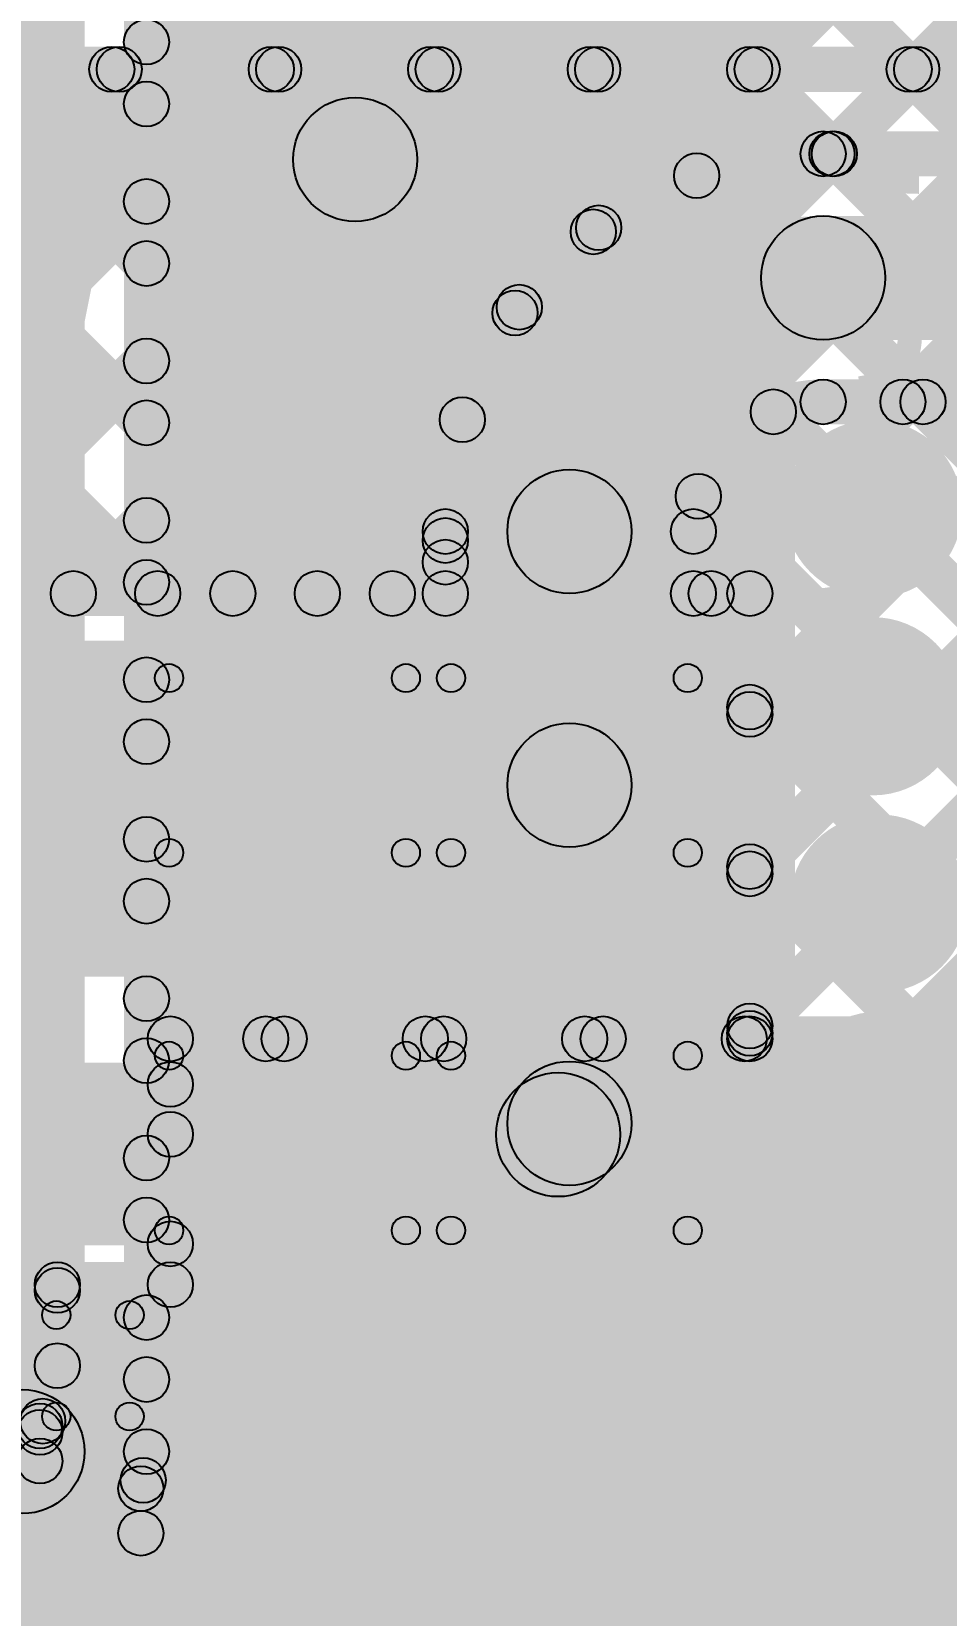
# Model space of a CAD drawing. Header units: millimetres. Extents: x -0.24 to 2.5, y 0 to 2.55.
# Drawn here: x 0.8116 to 0.9739, y 0.1597 to 0.4407 of the extents above; entities that cross this region are included whole.
import ezdxf

# ---------------------------------------------------------------- set-up
doc = ezdxf.new("R2010")
doc.units = ezdxf.units.MM
doc.header["$MEASUREMENT"] = 0
for name, color, linetype in [('BottomLayer', 5, 'Continuous'), ('BottomPaste', 16, 'Continuous'), ('BottomSolder', 6, 'Continuous'), ('TopLayer', 1, 'Continuous'), ('TopOverlay', 2, 'Continuous'), ('TopPaste', 8, 'Continuous'), ('TopSolder', 216, 'Continuous'), ('ViaHoleLayer', 16, 'Continuous')]:
    doc.layers.add(name, color=color, linetype=linetype)

# ---------------------------------------------------------------- blocks, each defined once
blk = doc.blocks.new('C__0603_17')
at = {"layer": 'TopLayer'}
for points in [[(-0.015, 0.0175), (-0.015, -0.0175), (-0.045, -0.0175), (-0.045, 0.0175)], [(0.045, 0.0175), (0.045, -0.0175), (0.015, -0.0175), (0.015, 0.0175)]]:
    blk.add_hatch(color=1, dxfattribs=at).paths.add_polyline_path(points)
at = {"layer": 'TopOverlay'}
h = blk.add_hatch(color=2, dxfattribs=at)
edge = h.paths.add_edge_path()
edge.add_arc((-0.049, 0.021), 0.0025, 0, 360)
h = blk.add_hatch(color=2, dxfattribs=at)
edge = h.paths.add_edge_path()
edge.add_arc((-0.049, 0.021), 0.0025, 0, 360)
for points in [[(-0.018, 0.0235), (-0.018, 0.0185), (-0.049, 0.0185), (-0.049, 0.0235)], [(0.049, 0.0235), (0.049, 0.0185), (0.018, 0.0185), (0.018, 0.0235)], [(-0.0465, -0.021), (-0.0515, -0.021), (-0.0515, 0.021), (-0.0465, 0.021)], [(0.0515, -0.021), (0.0465, -0.021), (0.0465, 0.021), (0.0515, 0.021)], [(-0.018, -0.0185), (-0.018, -0.0235), (-0.049, -0.0235), (-0.049, -0.0185)], [(0.049, -0.0185), (0.049, -0.0235), (0.018, -0.0235), (0.018, -0.0185)]]:
    blk.add_hatch(color=2, dxfattribs=at).paths.add_polyline_path(points)
h = blk.add_hatch(color=2, dxfattribs=at)
edge = h.paths.add_edge_path()
edge.add_arc((-0.018, 0.021), 0.0025, 0, 360)
h = blk.add_hatch(color=2, dxfattribs=at)
edge = h.paths.add_edge_path()
edge.add_arc((0.018, 0.021), 0.0025, 0, 360)
h = blk.add_hatch(color=2, dxfattribs=at)
edge = h.paths.add_edge_path()
edge.add_arc((0.049, 0.021), 0.0025, 0, 360)
h = blk.add_hatch(color=2, dxfattribs=at)
edge = h.paths.add_edge_path()
edge.add_arc((0.049, 0.021), 0.0025, 0, 360)
h = blk.add_hatch(color=2, dxfattribs=at)
edge = h.paths.add_edge_path()
edge.add_arc((-0.049, -0.021), 0.0025, 0, 360)
h = blk.add_hatch(color=2, dxfattribs=at)
edge = h.paths.add_edge_path()
edge.add_arc((-0.049, -0.021), 0.0025, 0, 360)
h = blk.add_hatch(color=2, dxfattribs=at)
edge = h.paths.add_edge_path()
edge.add_arc((-0.018, -0.021), 0.0025, 0, 360)
h = blk.add_hatch(color=2, dxfattribs=at)
edge = h.paths.add_edge_path()
edge.add_arc((0.018, -0.021), 0.0025, 0, 360)
h = blk.add_hatch(color=2, dxfattribs=at)
edge = h.paths.add_edge_path()
edge.add_arc((0.049, -0.021), 0.0025, 0, 360)
h = blk.add_hatch(color=2, dxfattribs=at)
edge = h.paths.add_edge_path()
edge.add_arc((0.049, -0.021), 0.0025, 0, 360)
at = {"layer": 'TopPaste'}
for points in [[(-0.015, 0.0175), (-0.015, -0.0175), (-0.045, -0.0175), (-0.045, 0.0175)], [(0.045, 0.0175), (0.045, -0.0175), (0.015, -0.0175), (0.015, 0.0175)]]:
    blk.add_hatch(color=8, dxfattribs=at).paths.add_polyline_path(points)
at = {"layer": 'TopSolder'}
for points in [[(-0.01264, 0.01986), (-0.01264, -0.01986), (-0.04736, -0.01986), (-0.04736, 0.01986)], [(0.04736, 0.01986), (0.04736, -0.01986), (0.01264, -0.01986), (0.01264, 0.01986)]]:
    blk.add_hatch(color=216, dxfattribs=at).paths.add_polyline_path(points)
at = {"layer": 'TopOverlay'}
for centre in [(-0.049, 0.021), (-0.049, 0.021), (-0.018, 0.021), (0.018, 0.021), (0.049, 0.021), (0.049, 0.021), (-0.049, -0.021), (-0.049, -0.021), (-0.018, -0.021), (0.018, -0.021), (0.049, -0.021), (0.049, -0.021)]:
    blk.add_circle(centre, 0.0025, dxfattribs=at)
blk = doc.blocks.new('C__0603_18')
at = {"layer": 'TopLayer'}
for points in [[(-0.015, 0.0175), (-0.015, -0.0175), (-0.045, -0.0175), (-0.045, 0.0175)], [(0.045, 0.0175), (0.045, -0.0175), (0.015, -0.0175), (0.015, 0.0175)]]:
    blk.add_hatch(color=1, dxfattribs=at).paths.add_polyline_path(points)
at = {"layer": 'TopOverlay'}
h = blk.add_hatch(color=2, dxfattribs=at)
edge = h.paths.add_edge_path()
edge.add_arc((-0.049, 0.021), 0.0025, 0, 360)
h = blk.add_hatch(color=2, dxfattribs=at)
edge = h.paths.add_edge_path()
edge.add_arc((-0.049, 0.021), 0.0025, 0, 360)
for points in [[(-0.018, 0.0235), (-0.018, 0.0185), (-0.049, 0.0185), (-0.049, 0.0235)], [(0.049, 0.0235), (0.049, 0.0185), (0.018, 0.0185), (0.018, 0.0235)], [(-0.0465, -0.021), (-0.0515, -0.021), (-0.0515, 0.021), (-0.0465, 0.021)], [(0.0515, -0.021), (0.0465, -0.021), (0.0465, 0.021), (0.0515, 0.021)], [(-0.018, -0.0185), (-0.018, -0.0235), (-0.049, -0.0235), (-0.049, -0.0185)], [(0.049, -0.0185), (0.049, -0.0235), (0.018, -0.0235), (0.018, -0.0185)]]:
    blk.add_hatch(color=2, dxfattribs=at).paths.add_polyline_path(points)
h = blk.add_hatch(color=2, dxfattribs=at)
edge = h.paths.add_edge_path()
edge.add_arc((-0.018, 0.021), 0.0025, 0, 360)
h = blk.add_hatch(color=2, dxfattribs=at)
edge = h.paths.add_edge_path()
edge.add_arc((0.018, 0.021), 0.0025, 0, 360)
h = blk.add_hatch(color=2, dxfattribs=at)
edge = h.paths.add_edge_path()
edge.add_arc((0.049, 0.021), 0.0025, 0, 360)
h = blk.add_hatch(color=2, dxfattribs=at)
edge = h.paths.add_edge_path()
edge.add_arc((0.049, 0.021), 0.0025, 0, 360)
h = blk.add_hatch(color=2, dxfattribs=at)
edge = h.paths.add_edge_path()
edge.add_arc((-0.049, -0.021), 0.0025, 0, 360)
h = blk.add_hatch(color=2, dxfattribs=at)
edge = h.paths.add_edge_path()
edge.add_arc((-0.049, -0.021), 0.0025, 0, 360)
h = blk.add_hatch(color=2, dxfattribs=at)
edge = h.paths.add_edge_path()
edge.add_arc((-0.018, -0.021), 0.0025, 0, 360)
h = blk.add_hatch(color=2, dxfattribs=at)
edge = h.paths.add_edge_path()
edge.add_arc((0.018, -0.021), 0.0025, 0, 360)
h = blk.add_hatch(color=2, dxfattribs=at)
edge = h.paths.add_edge_path()
edge.add_arc((0.049, -0.021), 0.0025, 0, 360)
h = blk.add_hatch(color=2, dxfattribs=at)
edge = h.paths.add_edge_path()
edge.add_arc((0.049, -0.021), 0.0025, 0, 360)
at = {"layer": 'TopPaste'}
for points in [[(-0.015, 0.0175), (-0.015, -0.0175), (-0.045, -0.0175), (-0.045, 0.0175)], [(0.045, 0.0175), (0.045, -0.0175), (0.015, -0.0175), (0.015, 0.0175)]]:
    blk.add_hatch(color=8, dxfattribs=at).paths.add_polyline_path(points)
at = {"layer": 'TopSolder'}
for points in [[(-0.01264, 0.01986), (-0.01264, -0.01986), (-0.04736, -0.01986), (-0.04736, 0.01986)], [(0.04736, 0.01986), (0.04736, -0.01986), (0.01264, -0.01986), (0.01264, 0.01986)]]:
    blk.add_hatch(color=216, dxfattribs=at).paths.add_polyline_path(points)
at = {"layer": 'TopOverlay'}
for centre in [(-0.049, 0.021), (-0.049, 0.021), (-0.018, 0.021), (0.018, 0.021), (0.049, 0.021), (0.049, 0.021), (-0.049, -0.021), (-0.049, -0.021), (-0.018, -0.021), (0.018, -0.021), (0.049, -0.021), (0.049, -0.021)]:
    blk.add_circle(centre, 0.0025, dxfattribs=at)
blk = doc.blocks.new('SOT23_5_40')
at = {"layer": 'TopLayer'}
for points in [[(-0.07323, 0.04961), (-0.02913, 0.04961), (-0.02913, 0.0252), (-0.07323, 0.0252)], [(0.02913, 0.04961), (0.07323, 0.04961), (0.07323, 0.0252), (0.02913, 0.0252)], [(-0.07323, 0.0122), (-0.02913, 0.0122), (-0.02913, -0.0122), (-0.07323, -0.0122)], [(-0.07323, -0.0252), (-0.02913, -0.0252), (-0.02913, -0.04961), (-0.07323, -0.04961)], [(0.02913, -0.0252), (0.07323, -0.0252), (0.07323, -0.04961), (0.02913, -0.04961)]]:
    blk.add_hatch(color=1, dxfattribs=at).paths.add_polyline_path(points)
at = {"layer": 'TopOverlay'}
h = blk.add_hatch(color=2, dxfattribs=at)
edge = h.paths.add_edge_path()
edge.add_arc((-0.05824, 0.063), 0.005, 0, 360)
h = blk.add_hatch(color=2, dxfattribs=at)
edge = h.paths.add_edge_path()
edge.add_arc((-0.04976, 0.063), 0.005, 0, 360)
h = blk.add_hatch(color=2, dxfattribs=at)
edge = h.paths.add_edge_path()
edge.add_arc((-0.028, 0.063), 0.00394, 0, 360)
for points in [[(-0.028, 0.05906), (-0.028, 0.06694), (0.023, 0.06694), (0.023, 0.05906)], [(-0.028, -0.06694), (-0.028, -0.05906), (0.023, -0.05906), (0.023, -0.06694)]]:
    blk.add_hatch(color=2, dxfattribs=at).paths.add_polyline_path(points)
h = blk.add_hatch(color=2, dxfattribs=at)
edge = h.paths.add_edge_path()
edge.add_arc((0.023, 0.063), 0.00394, 0, 360)
h = blk.add_hatch(color=2, dxfattribs=at)
edge = h.paths.add_edge_path()
edge.add_arc((-0.028, -0.063), 0.00394, 0, 360)
h = blk.add_hatch(color=2, dxfattribs=at)
edge = h.paths.add_edge_path()
edge.add_arc((0.023, -0.063), 0.00394, 0, 360)
at = {"layer": 'TopPaste'}
for points in [[(-0.07323, 0.04961), (-0.02913, 0.04961), (-0.02913, 0.0252), (-0.07323, 0.0252)], [(0.02913, 0.04961), (0.07323, 0.04961), (0.07323, 0.0252), (0.02913, 0.0252)], [(-0.07323, 0.0122), (-0.02913, 0.0122), (-0.02913, -0.0122), (-0.07323, -0.0122)], [(-0.07323, -0.0252), (-0.02913, -0.0252), (-0.02913, -0.04961), (-0.07323, -0.04961)], [(0.02913, -0.0252), (0.07323, -0.0252), (0.07323, -0.04961), (0.02913, -0.04961)]]:
    blk.add_hatch(color=8, dxfattribs=at).paths.add_polyline_path(points)
at = {"layer": 'TopSolder'}
for points in [[(-0.07723, 0.05361), (-0.02513, 0.05361), (-0.02513, 0.0212), (-0.07723, 0.0212)], [(0.02513, 0.05361), (0.07723, 0.05361), (0.07723, 0.0212), (0.02513, 0.0212)], [(-0.07723, 0.0162), (-0.02513, 0.0162), (-0.02513, -0.0162), (-0.07723, -0.0162)], [(-0.07723, -0.0212), (-0.02513, -0.0212), (-0.02513, -0.05361), (-0.07723, -0.05361)], [(0.02513, -0.0212), (0.07723, -0.0212), (0.07723, -0.05361), (0.02513, -0.05361)]]:
    blk.add_hatch(color=216, dxfattribs=at).paths.add_polyline_path(points)
at = {"layer": 'TopOverlay', "const_width": 0.01}
blk.add_lwpolyline([(-0.04976, 0.063, 1), (-0.05824, 0.063, 1)], format="xyb", close=True, dxfattribs=at)
at = {"layer": 'TopOverlay'}
for centre, radius in [((-0.05824, 0.063), 0.005), ((-0.04976, 0.063), 0.005), ((-0.028, 0.063), 0.00394), ((0.023, 0.063), 0.00394), ((-0.028, -0.063), 0.00394), ((0.023, -0.063), 0.00394)]:
    blk.add_circle(centre, radius, dxfattribs=at)
blk = doc.blocks.new('RES_0805_B_47')
at = {"layer": 'BottomLayer'}
for points in [[(-0.06, 0.025), (-0.02, 0.025), (-0.02, -0.025), (-0.06, -0.025)], [(0.02, 0.025), (0.06, 0.025), (0.06, -0.025), (0.02, -0.025)]]:
    blk.add_hatch(color=5, dxfattribs=at).paths.add_polyline_path(points)
at = {"layer": 'BottomPaste'}
for points in [[(-0.06, 0.025), (-0.02, 0.025), (-0.02, -0.025), (-0.06, -0.025)], [(0.02, 0.025), (0.06, 0.025), (0.06, -0.025), (0.02, -0.025)]]:
    blk.add_hatch(color=16, dxfattribs=at).paths.add_polyline_path(points)
at = {"layer": 'BottomSolder'}
for points in [[(-0.064, 0.029), (-0.016, 0.029), (-0.016, -0.029), (-0.064, -0.029)], [(0.016, 0.029), (0.064, 0.029), (0.064, -0.029), (0.016, -0.029)]]:
    blk.add_hatch(color=6, dxfattribs=at).paths.add_polyline_path(points)
blk = doc.blocks.new('SOT_23_B_54')
at = {"layer": 'BottomLayer'}
for points in [[(-0.05354, 0.05748), (-0.02126, 0.05748), (-0.02126, 0.02126), (-0.05354, 0.02126)], [(0.02126, 0.05748), (0.05354, 0.05748), (0.05354, 0.02126), (0.02126, 0.02126)], [(-0.01614, -0.02126), (0.01614, -0.02126), (0.01614, -0.05748), (-0.01614, -0.05748)]]:
    blk.add_hatch(color=5, dxfattribs=at).paths.add_polyline_path(points)
at = {"layer": 'BottomPaste'}
for points in [[(-0.05354, 0.05748), (-0.02126, 0.05748), (-0.02126, 0.02126), (-0.05354, 0.02126)], [(0.02126, 0.05748), (0.05354, 0.05748), (0.05354, 0.02126), (0.02126, 0.02126)], [(-0.01614, -0.02126), (0.01614, -0.02126), (0.01614, -0.05748), (-0.01614, -0.05748)]]:
    blk.add_hatch(color=16, dxfattribs=at).paths.add_polyline_path(points)
at = {"layer": 'BottomSolder'}
for points in [[(-0.05754, 0.06148), (-0.01726, 0.06148), (-0.01726, 0.01726), (-0.05754, 0.01726)], [(0.01726, 0.06148), (0.05754, 0.06148), (0.05754, 0.01726), (0.01726, 0.01726)], [(-0.02014, -0.01726), (0.02014, -0.01726), (0.02014, -0.06148), (-0.02014, -0.06148)]]:
    blk.add_hatch(color=6, dxfattribs=at).paths.add_polyline_path(points)
blk = doc.blocks.new('CAP_0201_59')
at = {"layer": 'TopLayer'}
for points in [[(-0.01772, 0.00591), (-0.00591, 0.00591), (-0.00591, -0.00591), (-0.01772, -0.00591)], [(0.00591, 0.00591), (0.01772, 0.00591), (0.01772, -0.00591), (0.00591, -0.00591)]]:
    blk.add_hatch(color=1, dxfattribs=at).paths.add_polyline_path(points)
at = {"layer": 'TopOverlay'}
h = blk.add_hatch(color=2, dxfattribs=at)
edge = h.paths.add_edge_path()
edge.add_arc((-0.021, 0.009), 0.0025, 0, 360)
h = blk.add_hatch(color=2, dxfattribs=at)
edge = h.paths.add_edge_path()
edge.add_arc((-0.021, 0.009), 0.0025, 0, 360)
for points in [[(-0.021, 0.0065), (-0.021, 0.0115), (-0.008, 0.0115), (-0.008, 0.0065)], [(0.008, 0.0065), (0.008, 0.0115), (0.021, 0.0115), (0.021, 0.0065)], [(-0.0185, -0.009), (-0.0235, -0.009), (-0.0235, 0.009), (-0.0185, 0.009)], [(0.0235, -0.009), (0.0185, -0.009), (0.0185, 0.009), (0.0235, 0.009)], [(-0.021, -0.0115), (-0.021, -0.0065), (-0.008, -0.0065), (-0.008, -0.0115)], [(0.008, -0.0115), (0.008, -0.0065), (0.021, -0.0065), (0.021, -0.0115)]]:
    blk.add_hatch(color=2, dxfattribs=at).paths.add_polyline_path(points)
h = blk.add_hatch(color=2, dxfattribs=at)
edge = h.paths.add_edge_path()
edge.add_arc((-0.008, 0.009), 0.0025, 0, 360)
h = blk.add_hatch(color=2, dxfattribs=at)
edge = h.paths.add_edge_path()
edge.add_arc((0.008, 0.009), 0.0025, 0, 360)
h = blk.add_hatch(color=2, dxfattribs=at)
edge = h.paths.add_edge_path()
edge.add_arc((0.021, 0.009), 0.0025, 0, 360)
h = blk.add_hatch(color=2, dxfattribs=at)
edge = h.paths.add_edge_path()
edge.add_arc((0.021, 0.009), 0.0025, 0, 360)
h = blk.add_hatch(color=2, dxfattribs=at)
edge = h.paths.add_edge_path()
edge.add_arc((-0.021, -0.009), 0.0025, 0, 360)
h = blk.add_hatch(color=2, dxfattribs=at)
edge = h.paths.add_edge_path()
edge.add_arc((-0.021, -0.009), 0.0025, 0, 360)
h = blk.add_hatch(color=2, dxfattribs=at)
edge = h.paths.add_edge_path()
edge.add_arc((-0.008, -0.009), 0.0025, 0, 360)
h = blk.add_hatch(color=2, dxfattribs=at)
edge = h.paths.add_edge_path()
edge.add_arc((0.008, -0.009), 0.0025, 0, 360)
h = blk.add_hatch(color=2, dxfattribs=at)
edge = h.paths.add_edge_path()
edge.add_arc((0.021, -0.009), 0.0025, 0, 360)
h = blk.add_hatch(color=2, dxfattribs=at)
edge = h.paths.add_edge_path()
edge.add_arc((0.021, -0.009), 0.0025, 0, 360)
at = {"layer": 'TopPaste'}
for points in [[(-0.01772, 0.00591), (-0.00591, 0.00591), (-0.00591, -0.00591), (-0.01772, -0.00591)], [(0.00591, 0.00591), (0.01772, 0.00591), (0.01772, -0.00591), (0.00591, -0.00591)]]:
    blk.add_hatch(color=8, dxfattribs=at).paths.add_polyline_path(points)
at = {"layer": 'TopSolder'}
for points in [[(-0.02172, 0.00991), (-0.00191, 0.00991), (-0.00191, -0.00991), (-0.02172, -0.00991)], [(0.00191, 0.00991), (0.02172, 0.00991), (0.02172, -0.00991), (0.00191, -0.00991)]]:
    blk.add_hatch(color=216, dxfattribs=at).paths.add_polyline_path(points)
at = {"layer": 'TopOverlay'}
for centre in [(-0.021, 0.009), (-0.021, 0.009), (-0.008, 0.009), (0.008, 0.009), (0.021, 0.009), (0.021, 0.009), (-0.021, -0.009), (-0.021, -0.009), (-0.008, -0.009), (0.008, -0.009), (0.021, -0.009), (0.021, -0.009)]:
    blk.add_circle(centre, 0.0025, dxfattribs=at)

msp = doc.modelspace()

# ---------------------------------------------------------------- hatches: boundary and pattern name
at = {"layer": 'BottomLayer'}
for points in [[(0.821, 0.18877), (0.799, 0.18877), (0.799, 1.395), (0.821, 1.395)], [(0.836, 0.18877), (0.828, 0.18877), (0.828, 1.395), (0.836, 1.395)], [(0.83483, 0.43601), (0.82917, 0.44166), (1.07817, 0.69066), (1.08383, 0.68501)], [(0.83483, 0.40772), (0.82917, 0.41338), (1.07817, 0.66238), (1.08383, 0.65672)], [(0.83483, 0.37944), (0.82917, 0.3851), (1.07817, 0.6341), (1.08383, 0.62844)], [(0.83483, 0.35115), (0.82917, 0.35681), (1.07817, 0.60581), (1.08383, 0.60015)], [(0.83483, 0.32287), (0.82917, 0.32853), (1.08288, 0.58223), (1.08853, 0.57658)], [(0.82917, 0.56644), (0.83483, 0.5721), (1.15983, 0.2471), (1.15417, 0.24144)], [(0.83483, 0.29459), (0.82917, 0.30024), (1.09691, 0.56798), (1.10256, 0.56232)], [(0.83483, 0.2663), (0.82917, 0.27196), (1.11717, 0.55996), (1.12283, 0.5543)], [(0.83483, 0.23802), (0.82917, 0.24367), (1.13233, 0.54683), (1.13798, 0.54117)], [(0.82917, 0.53815), (0.83483, 0.54381), (1.15983, 0.21881), (1.15417, 0.21315)], [(0.83, 0.069), (0.947, 0.069), (0.947, 0.532), (0.83, 0.532)], [(0.82917, 0.50987), (0.83483, 0.51553), (1.16245, 0.18791), (1.15679, 0.18225)], [(0.82917, 0.48159), (0.83483, 0.48724), (1.23924, 0.08283), (1.23359, 0.07717)], [(0.82917, 0.4533), (0.83483, 0.45896), (1.21096, 0.08283), (1.2053, 0.07717)], [(0.82917, 0.42502), (0.83483, 0.43067), (1.18267, 0.08283), (1.17702, 0.07717)], [(0.83483, 0.20973), (0.82917, 0.21539), (1.0174, 0.40362), (1.02306, 0.39797)], [(0.82917, 0.39673), (0.83483, 0.40239), (1.15439, 0.08283), (1.14873, 0.07717)], [(0.83423, 0.18085), (0.82857, 0.18651), (1.02334, 0.38127), (1.029, 0.37562)], [(0.82917, 0.36845), (0.83483, 0.37411), (1.12611, 0.08283), (1.12045, 0.07717)], [(0.83314, 0.09491), (0.82749, 0.10057), (1.09575, 0.36883), (1.1014, 0.36317)], [(0.83383, 0.15216), (0.82817, 0.15782), (1.04022, 0.36987), (1.04587, 0.36421)], [(0.83383, 0.12388), (0.82817, 0.12954), (1.06746, 0.36883), (1.07312, 0.36317)], [(0.84369, 0.07717), (0.83803, 0.08283), (1.12403, 0.36883), (1.12969, 0.36317)], [(0.87197, 0.07717), (0.86632, 0.08283), (1.15082, 0.36734), (1.15648, 0.36168)], [(0.82917, 0.34016), (0.83483, 0.34582), (1.09782, 0.08283), (1.09216, 0.07717)], [(0.90026, 0.07717), (0.8946, 0.08283), (1.15417, 0.3424), (1.15983, 0.33674)], [(0.82917, 0.31188), (0.83483, 0.31754), (1.06954, 0.08283), (1.06388, 0.07717)], [(0.82917, 0.2836), (0.83483, 0.28925), (1.04125, 0.08283), (1.0356, 0.07717)], [(0.82917, 0.25531), (0.83483, 0.26097), (1.01297, 0.08283), (1.00731, 0.07717)], [(0.728, 0.127), (0.82, 0.127), (0.82, 0.257), (0.728, 0.257)], [(0.82917, 0.22703), (0.83483, 0.23268), (0.98468, 0.08283), (0.97903, 0.07717)], [(0.82917, 0.19874), (0.83483, 0.2044), (0.9564, 0.08283), (0.95074, 0.07717)], [(0.835, 0.116), (0.827, 0.116), (0.827, 0.18221), (0.835, 0.18221)], [(0.82817, 0.17146), (0.83383, 0.17712), (0.92812, 0.08283), (0.92246, 0.07717)]]:
    msp.add_hatch(color=5, dxfattribs=at).paths.add_polyline_path(points)
h = msp.add_hatch(color=5, dxfattribs=at)
edge = h.paths.add_edge_path()
edge.add_arc((0.832, 0.43884), 0.004, 0, 360)
h = msp.add_hatch(color=5, dxfattribs=at)
edge = h.paths.add_edge_path()
edge.add_arc((0.832, 0.42785), 0.004, 0, 360)
h = msp.add_hatch(color=5, dxfattribs=at)
edge = h.paths.add_edge_path()
edge.add_arc((0.869, 0.418), 0.01181, 0, 360)
h = msp.add_hatch(color=5, dxfattribs=at)
edge = h.paths.add_edge_path()
edge.add_arc((0.832, 0.41055), 0.004, 0, 360)
h = msp.add_hatch(color=5, dxfattribs=at)
edge = h.paths.add_edge_path()
edge.add_arc((0.832, 0.39956), 0.004, 0, 360)
h = msp.add_hatch(color=5, dxfattribs=at)
edge = h.paths.add_edge_path()
edge.add_arc((0.832, 0.38227), 0.004, 0, 360)
h = msp.add_hatch(color=5, dxfattribs=at)
edge = h.paths.add_edge_path()
edge.add_arc((0.832, 0.37128), 0.004, 0, 360)
h = msp.add_hatch(color=5, dxfattribs=at)
edge = h.paths.add_edge_path()
edge.add_arc((0.96089, 0.356), 0.01181, 0, 360)
h = msp.add_hatch(color=5, dxfattribs=at)
edge = h.paths.add_edge_path()
edge.add_arc((0.832, 0.35398), 0.004, 0, 360)
h = msp.add_hatch(color=5, dxfattribs=at)
edge = h.paths.add_edge_path()
edge.add_arc((0.832, 0.34299), 0.004, 0, 360)
h = msp.add_hatch(color=5, dxfattribs=at)
edge = h.paths.add_edge_path()
edge.add_arc((0.96078, 0.321), 0.01181, 0, 360)
h = msp.add_hatch(color=5, dxfattribs=at)
edge = h.paths.add_edge_path()
edge.add_arc((0.832, 0.3257), 0.004, 0, 360)
h = msp.add_hatch(color=5, dxfattribs=at)
edge = h.paths.add_edge_path()
edge.add_arc((0.832, 0.31471), 0.004, 0, 360)
h = msp.add_hatch(color=5, dxfattribs=at)
edge = h.paths.add_edge_path()
edge.add_arc((0.832, 0.29741), 0.004, 0, 360)
h = msp.add_hatch(color=5, dxfattribs=at)
edge = h.paths.add_edge_path()
edge.add_arc((0.96189, 0.286), 0.01181, 0, 360)
h = msp.add_hatch(color=5, dxfattribs=at)
edge = h.paths.add_edge_path()
edge.add_arc((0.832, 0.28642), 0.004, 0, 360)
h = msp.add_hatch(color=5, dxfattribs=at)
edge = h.paths.add_edge_path()
edge.add_arc((0.832, 0.26913), 0.004, 0, 360)
h = msp.add_hatch(color=5, dxfattribs=at)
edge = h.paths.add_edge_path()
edge.add_arc((0.832, 0.25814), 0.004, 0, 360)
h = msp.add_hatch(color=5, dxfattribs=at)
edge = h.paths.add_edge_path()
edge.add_arc((0.96178, 0.251), 0.01181, 0, 360)
h = msp.add_hatch(color=5, dxfattribs=at)
edge = h.paths.add_edge_path()
edge.add_arc((0.832, 0.24085), 0.004, 0, 360)
h = msp.add_hatch(color=5, dxfattribs=at)
edge = h.paths.add_edge_path()
edge.add_arc((0.832, 0.22986), 0.004, 0, 360)
h = msp.add_hatch(color=5, dxfattribs=at)
edge = h.paths.add_edge_path()
edge.add_arc((0.832, 0.21256), 0.004, 0, 360)
h = msp.add_hatch(color=5, dxfattribs=at)
edge = h.paths.add_edge_path()
edge.add_arc((0.832, 0.20157), 0.004, 0, 360)
h = msp.add_hatch(color=5, dxfattribs=at)
edge = h.paths.add_edge_path()
edge.add_arc((0.81, 0.18877), 0.011, 0, 360)
h = msp.add_hatch(color=5, dxfattribs=at)
edge = h.paths.add_edge_path()
edge.add_arc((0.832, 0.18877), 0.004, 0, 360)
h = msp.add_hatch(color=5, dxfattribs=at)
edge = h.paths.add_edge_path()
edge.add_arc((0.832, 0.18877), 0.004, 0, 360)
h = msp.add_hatch(color=5, dxfattribs=at)
edge = h.paths.add_edge_path()
edge.add_arc((0.831, 0.18221), 0.004, 0, 360)
h = msp.add_hatch(color=5, dxfattribs=at)
edge = h.paths.add_edge_path()
edge.add_arc((0.831, 0.18221), 0.004, 0, 360)
h = msp.add_hatch(color=5, dxfattribs=at)
edge = h.paths.add_edge_path()
edge.add_arc((0.8314, 0.18368), 0.004, 0, 360)
h = msp.add_hatch(color=5, dxfattribs=at)
edge = h.paths.add_edge_path()
edge.add_arc((0.831, 0.17429), 0.004, 0, 360)
at = {"layer": 'BottomSolder'}
h = msp.add_hatch(color=6, dxfattribs=at)
edge = h.paths.add_edge_path()
edge.add_arc((0.869, 0.418), 0.01581, 0, 360)
h = msp.add_hatch(color=6, dxfattribs=at)
edge = h.paths.add_edge_path()
edge.add_arc((0.96089, 0.356), 0.01581, 0, 360)
h = msp.add_hatch(color=6, dxfattribs=at)
edge = h.paths.add_edge_path()
edge.add_arc((0.96078, 0.321), 0.01581, 0, 360)
h = msp.add_hatch(color=6, dxfattribs=at)
edge = h.paths.add_edge_path()
edge.add_arc((0.96189, 0.286), 0.01581, 0, 360)
h = msp.add_hatch(color=6, dxfattribs=at)
edge = h.paths.add_edge_path()
edge.add_arc((0.96178, 0.251), 0.01581, 0, 360)
at = {"layer": 'TopLayer'}
for points in [[(0.89221, 0.09741), (0.88656, 0.10307), (1.3834, 0.59992), (1.38906, 0.59426)], [(0.91226, 0.08917), (0.9066, 0.09483), (1.41169, 0.59992), (1.41734, 0.59426)], [(0.87082, 0.10431), (0.86516, 0.10996), (1.30997, 0.55477), (1.31563, 0.54911)], [(0.79912, 0.08917), (0.79346, 0.09483), (1.25146, 0.55283), (1.25712, 0.54717)], [(0.8274, 0.08917), (0.82175, 0.09483), (1.27975, 0.55283), (1.2854, 0.54717)], [(0.76271, 0.43491), (0.76836, 0.44057), (0.86511, 0.34383), (0.85945, 0.33817)], [(0.73883, 0.34001), (0.73317, 0.34566), (0.82434, 0.43683), (0.82999, 0.43117)], [(0.73883, 0.31172), (0.73317, 0.31738), (0.85262, 0.43683), (0.85828, 0.43117)], [(0.771, 0.43), (0.771, 0.438), (0.978, 0.438), (0.978, 0.43)], [(0.79356, 0.33817), (0.7879, 0.34383), (0.8809, 0.43683), (0.88656, 0.43117)], [(0.79473, 0.43117), (0.80039, 0.43683), (0.88783, 0.34939), (0.88217, 0.34373)], [(0.82185, 0.33817), (0.81619, 0.34383), (0.90919, 0.43683), (0.91485, 0.43117)], [(0.82302, 0.43117), (0.82867, 0.43683), (0.89083, 0.37467), (0.88518, 0.36901)], [(0.8513, 0.43117), (0.85696, 0.43683), (0.90019, 0.3936), (0.89453, 0.38794)], [(0.87959, 0.43117), (0.88524, 0.43683), (0.91407, 0.408), (0.90841, 0.40235)], [(0.90787, 0.43117), (0.91353, 0.43683), (0.93239, 0.41796), (0.92674, 0.4123)], [(0.91502, 0.40307), (0.90937, 0.40872), (0.93747, 0.43683), (0.94313, 0.43117)], [(0.93615, 0.43117), (0.94181, 0.43683), (0.95681, 0.42183), (0.95115, 0.41617)], [(0.95641, 0.41617), (0.95076, 0.42183), (0.96576, 0.43683), (0.97141, 0.43117)], [(0.96444, 0.43117), (0.9701, 0.43683), (0.9851, 0.42183), (0.97944, 0.41617)], [(0.776, 0.407), (0.776, 0.429), (0.869, 0.429), (0.869, 0.407)], [(0.952, 0.415), (0.952, 0.423), (1.04497, 0.423), (1.04497, 0.415)], [(0.76217, 0.40716), (0.76783, 0.41282), (0.83682, 0.34383), (0.83116, 0.33817)], [(0.952, 0.386), (0.952, 0.408), (1.051, 0.408), (1.051, 0.386)], [(0.85013, 0.33817), (0.84447, 0.34383), (0.89528, 0.39463), (0.90093, 0.38898)], [(0.93498, 0.33817), (0.92933, 0.34383), (0.96333, 0.37783), (0.96898, 0.37217)], [(0.94183, 0.31673), (0.93617, 0.32239), (0.99161, 0.37783), (0.99727, 0.37217)], [(0.94183, 0.28845), (0.93617, 0.29411), (1.01989, 0.37783), (1.02555, 0.37217)], [(0.94183, 0.26016), (0.93617, 0.26582), (1.04738, 0.37703), (1.05304, 0.37137)], [(0.952, 0.371), (0.952, 0.379), (1.04497, 0.379), (1.04497, 0.371)], [(0.96687, 0.37217), (0.97253, 0.37783), (1.24653, 0.10383), (1.24087, 0.09817)], [(0.94035, 0.37041), (0.946, 0.37607), (1.21824, 0.10383), (1.21259, 0.09817)], [(0.92704, 0.35543), (0.9327, 0.36109), (1.18996, 0.10383), (1.1843, 0.09817)], [(0.87841, 0.33817), (0.87276, 0.34383), (0.88217, 0.35324), (0.88783, 0.34759)], [(0.889, 0.341), (0.881, 0.341), (0.881, 0.352), (0.889, 0.352)], [(0.918, 0.307), (0.896, 0.307), (0.896, 0.352), (0.918, 0.352)], [(0.933, 0.341), (0.925, 0.341), (0.925, 0.352), (0.933, 0.352)], [(0.765, 0.337), (0.765, 0.345), (0.885, 0.345), (0.885, 0.337)], [(0.929, 0.337), (0.929, 0.345), (0.939, 0.345), (0.939, 0.337)], [(0.943, 0.262), (0.935, 0.262), (0.935, 0.341), (0.943, 0.341)], [(0.776, 0.273), (0.928, 0.273), (0.928, 0.33), (0.776, 0.33)], [(0.93617, 0.31802), (0.94183, 0.32367), (1.16167, 0.10383), (1.15602, 0.09817)], [(0.93617, 0.28973), (0.94183, 0.29539), (1.13339, 0.10383), (1.12773, 0.09817)], [(0.93617, 0.26145), (0.94183, 0.26711), (1.10511, 0.10383), (1.09945, 0.09817)], [(0.75259, 0.09921), (0.74694, 0.10487), (0.90689, 0.26483), (0.91255, 0.25917)], [(0.77084, 0.08917), (0.76518, 0.09483), (0.93518, 0.26483), (0.94084, 0.25917)], [(0.81643, 0.19134), (0.81078, 0.19699), (0.87861, 0.26483), (0.88427, 0.25917)], [(0.833, 0.173), (1.012, 0.173), (1.012, 0.266), (0.833, 0.266)], [(0.83906, 0.24225), (0.8334, 0.2479), (0.85033, 0.26483), (0.85598, 0.25917)], [(0.83623, 0.258), (0.83623, 0.266), (0.939, 0.266), (0.939, 0.258)], [(0.8536, 0.25917), (0.85925, 0.26483), (1.02025, 0.10383), (1.0146, 0.09817)], [(0.88188, 0.25917), (0.88754, 0.26483), (1.04854, 0.10383), (1.04288, 0.09817)], [(0.91016, 0.25917), (0.91582, 0.26483), (1.07682, 0.10383), (1.07116, 0.09817)], [(0.84023, 0.21839), (0.83223, 0.21839), (0.83223, 0.262), (0.84023, 0.262)], [(0.8334, 0.25108), (0.83906, 0.25674), (0.99197, 0.10383), (0.98631, 0.09817)], [(0.8334, 0.2228), (0.83906, 0.22846), (0.96368, 0.10383), (0.95803, 0.09817)], [(0.813, 0.178), (0.86, 0.178), (0.86, 0.222), (0.813, 0.222)], [(0.81619, 0.21439), (0.81619, 0.22239), (0.83623, 0.22239), (0.83623, 0.21439)], [(0.81336, 0.21455), (0.81902, 0.22021), (0.93883, 0.1004), (0.93317, 0.09474)], [(0.82019, 0.204), (0.81219, 0.204), (0.81219, 0.21839), (0.82019, 0.21839)], [(0.81027, 0.18936), (0.81592, 0.19502), (0.91612, 0.09483), (0.91046, 0.08917)], [(0.80688, 0.18309), (0.80688, 0.19109), (0.81309, 0.19109), (0.81309, 0.18309)], [(0.81709, 0.18709), (0.80909, 0.18709), (0.80909, 0.19331), (0.81709, 0.19331)], [(0.78987, 0.18148), (0.79552, 0.18714), (0.8727, 0.10996), (0.86704, 0.10431)], [(0.37, 0.107), (1.012, 0.107), (1.012, 0.183), (0.37, 0.183)]]:
    msp.add_hatch(color=1, dxfattribs=at).paths.add_polyline_path(points)
h = msp.add_hatch(color=1, dxfattribs=at)
edge = h.paths.add_edge_path()
edge.add_arc((0.82585, 0.434), 0.004, 0, 360)
h = msp.add_hatch(color=1, dxfattribs=at)
edge = h.paths.add_edge_path()
edge.add_arc((0.82716, 0.434), 0.004, 0, 360)
h = msp.add_hatch(color=1, dxfattribs=at)
edge = h.paths.add_edge_path()
edge.add_arc((0.85413, 0.434), 0.004, 0, 360)
h = msp.add_hatch(color=1, dxfattribs=at)
edge = h.paths.add_edge_path()
edge.add_arc((0.85545, 0.434), 0.004, 0, 360)
h = msp.add_hatch(color=1, dxfattribs=at)
edge = h.paths.add_edge_path()
edge.add_arc((0.88241, 0.434), 0.004, 0, 360)
h = msp.add_hatch(color=1, dxfattribs=at)
edge = h.paths.add_edge_path()
edge.add_arc((0.88373, 0.434), 0.004, 0, 360)
h = msp.add_hatch(color=1, dxfattribs=at)
edge = h.paths.add_edge_path()
edge.add_arc((0.9107, 0.434), 0.004, 0, 360)
h = msp.add_hatch(color=1, dxfattribs=at)
edge = h.paths.add_edge_path()
edge.add_arc((0.91202, 0.434), 0.004, 0, 360)
h = msp.add_hatch(color=1, dxfattribs=at)
edge = h.paths.add_edge_path()
edge.add_arc((0.93898, 0.434), 0.004, 0, 360)
h = msp.add_hatch(color=1, dxfattribs=at)
edge = h.paths.add_edge_path()
edge.add_arc((0.9403, 0.434), 0.004, 0, 360)
h = msp.add_hatch(color=1, dxfattribs=at)
edge = h.paths.add_edge_path()
edge.add_arc((0.96727, 0.434), 0.004, 0, 360)
h = msp.add_hatch(color=1, dxfattribs=at)
edge = h.paths.add_edge_path()
edge.add_arc((0.96859, 0.434), 0.004, 0, 360)
h = msp.add_hatch(color=1, dxfattribs=at)
edge = h.paths.add_edge_path()
edge.add_arc((0.869, 0.418), 0.01181, 0, 360)
h = msp.add_hatch(color=1, dxfattribs=at)
edge = h.paths.add_edge_path()
edge.add_arc((0.869, 0.418), 0.011, 0, 360)
h = msp.add_hatch(color=1, dxfattribs=at)
edge = h.paths.add_edge_path()
edge.add_arc((0.952, 0.419), 0.004, 0, 360)
h = msp.add_hatch(color=1, dxfattribs=at)
edge = h.paths.add_edge_path()
edge.add_arc((0.952, 0.419), 0.004, 0, 360)
h = msp.add_hatch(color=1, dxfattribs=at)
edge = h.paths.add_edge_path()
edge.add_arc((0.95359, 0.419), 0.004, 0, 360)
h = msp.add_hatch(color=1, dxfattribs=at)
edge = h.paths.add_edge_path()
edge.add_arc((0.95398, 0.419), 0.004, 0, 360)
h = msp.add_hatch(color=1, dxfattribs=at)
edge = h.paths.add_edge_path()
edge.add_arc((0.92957, 0.41513), 0.004, 0, 360)
h = msp.add_hatch(color=1, dxfattribs=at)
edge = h.paths.add_edge_path()
edge.add_arc((0.91124, 0.40517), 0.004, 0, 360)
h = msp.add_hatch(color=1, dxfattribs=at)
edge = h.paths.add_edge_path()
edge.add_arc((0.91219, 0.40589), 0.004, 0, 360)
h = msp.add_hatch(color=1, dxfattribs=at)
edge = h.paths.add_edge_path()
edge.add_arc((0.952, 0.397), 0.011, 0, 360)
h = msp.add_hatch(color=1, dxfattribs=at)
edge = h.paths.add_edge_path()
edge.add_arc((0.952, 0.397), 0.011, 0, 360)
h = msp.add_hatch(color=1, dxfattribs=at)
edge = h.paths.add_edge_path()
edge.add_arc((0.89736, 0.39077), 0.004, 0, 360)
h = msp.add_hatch(color=1, dxfattribs=at)
edge = h.paths.add_edge_path()
edge.add_arc((0.89811, 0.39181), 0.004, 0, 360)
h = msp.add_hatch(color=1, dxfattribs=at)
edge = h.paths.add_edge_path()
edge.add_arc((0.94317, 0.37324), 0.004, 0, 360)
h = msp.add_hatch(color=1, dxfattribs=at)
edge = h.paths.add_edge_path()
edge.add_arc((0.952, 0.375), 0.004, 0, 360)
h = msp.add_hatch(color=1, dxfattribs=at)
edge = h.paths.add_edge_path()
edge.add_arc((0.952, 0.375), 0.004, 0, 360)
h = msp.add_hatch(color=1, dxfattribs=at)
edge = h.paths.add_edge_path()
edge.add_arc((0.96615, 0.375), 0.004, 0, 360)
h = msp.add_hatch(color=1, dxfattribs=at)
edge = h.paths.add_edge_path()
edge.add_arc((0.9697, 0.375), 0.004, 0, 360)
h = msp.add_hatch(color=1, dxfattribs=at)
edge = h.paths.add_edge_path()
edge.add_arc((0.88801, 0.37184), 0.004, 0, 360)
h = msp.add_hatch(color=1, dxfattribs=at)
edge = h.paths.add_edge_path()
edge.add_arc((0.96089, 0.356), 0.01181, 0, 360)
h = msp.add_hatch(color=1, dxfattribs=at)
edge = h.paths.add_edge_path()
edge.add_arc((0.907, 0.352), 0.011, 0, 360)
h = msp.add_hatch(color=1, dxfattribs=at)
edge = h.paths.add_edge_path()
edge.add_arc((0.907, 0.352), 0.011, 0, 360)
h = msp.add_hatch(color=1, dxfattribs=at)
edge = h.paths.add_edge_path()
edge.add_arc((0.92987, 0.35826), 0.004, 0, 360)
h = msp.add_hatch(color=1, dxfattribs=at)
edge = h.paths.add_edge_path()
edge.add_arc((0.885, 0.352), 0.004, 0, 360)
h = msp.add_hatch(color=1, dxfattribs=at)
edge = h.paths.add_edge_path()
edge.add_arc((0.885, 0.352), 0.004, 0, 360)
h = msp.add_hatch(color=1, dxfattribs=at)
edge = h.paths.add_edge_path()
edge.add_arc((0.885, 0.35041), 0.004, 0, 360)
h = msp.add_hatch(color=1, dxfattribs=at)
edge = h.paths.add_edge_path()
edge.add_arc((0.929, 0.352), 0.004, 0, 360)
h = msp.add_hatch(color=1, dxfattribs=at)
edge = h.paths.add_edge_path()
edge.add_arc((0.929, 0.352), 0.004, 0, 360)
h = msp.add_hatch(color=1, dxfattribs=at)
edge = h.paths.add_edge_path()
edge.add_arc((0.885, 0.34656), 0.004, 0, 360)
h = msp.add_hatch(color=1, dxfattribs=at)
edge = h.paths.add_edge_path()
edge.add_arc((0.81902, 0.341), 0.004, 0, 360)
h = msp.add_hatch(color=1, dxfattribs=at)
edge = h.paths.add_edge_path()
edge.add_arc((0.83399, 0.341), 0.004, 0, 360)
h = msp.add_hatch(color=1, dxfattribs=at)
edge = h.paths.add_edge_path()
edge.add_arc((0.8473, 0.341), 0.004, 0, 360)
h = msp.add_hatch(color=1, dxfattribs=at)
edge = h.paths.add_edge_path()
edge.add_arc((0.86228, 0.341), 0.004, 0, 360)
h = msp.add_hatch(color=1, dxfattribs=at)
edge = h.paths.add_edge_path()
edge.add_arc((0.87559, 0.341), 0.004, 0, 360)
h = msp.add_hatch(color=1, dxfattribs=at)
edge = h.paths.add_edge_path()
edge.add_arc((0.885, 0.341), 0.004, 0, 360)
h = msp.add_hatch(color=1, dxfattribs=at)
edge = h.paths.add_edge_path()
edge.add_arc((0.885, 0.341), 0.004, 0, 360)
h = msp.add_hatch(color=1, dxfattribs=at)
edge = h.paths.add_edge_path()
edge.add_arc((0.929, 0.341), 0.004, 0, 360)
h = msp.add_hatch(color=1, dxfattribs=at)
edge = h.paths.add_edge_path()
edge.add_arc((0.929, 0.341), 0.004, 0, 360)
h = msp.add_hatch(color=1, dxfattribs=at)
edge = h.paths.add_edge_path()
edge.add_arc((0.93215, 0.341), 0.004, 0, 360)
h = msp.add_hatch(color=1, dxfattribs=at)
edge = h.paths.add_edge_path()
edge.add_arc((0.939, 0.341), 0.004, 0, 360)
h = msp.add_hatch(color=1, dxfattribs=at)
edge = h.paths.add_edge_path()
edge.add_arc((0.939, 0.341), 0.004, 0, 360)
h = msp.add_hatch(color=1, dxfattribs=at)
edge = h.paths.add_edge_path()
edge.add_arc((0.96078, 0.321), 0.01181, 0, 360)
h = msp.add_hatch(color=1, dxfattribs=at)
edge = h.paths.add_edge_path()
edge.add_arc((0.939, 0.32085), 0.004, 0, 360)
h = msp.add_hatch(color=1, dxfattribs=at)
edge = h.paths.add_edge_path()
edge.add_arc((0.939, 0.31956), 0.004, 0, 360)
h = msp.add_hatch(color=1, dxfattribs=at)
edge = h.paths.add_edge_path()
edge.add_arc((0.907, 0.307), 0.011, 0, 360)
h = msp.add_hatch(color=1, dxfattribs=at)
edge = h.paths.add_edge_path()
edge.add_arc((0.96189, 0.286), 0.01181, 0, 360)
h = msp.add_hatch(color=1, dxfattribs=at)
edge = h.paths.add_edge_path()
edge.add_arc((0.939, 0.29256), 0.004, 0, 360)
h = msp.add_hatch(color=1, dxfattribs=at)
edge = h.paths.add_edge_path()
edge.add_arc((0.939, 0.29128), 0.004, 0, 360)
h = msp.add_hatch(color=1, dxfattribs=at)
edge = h.paths.add_edge_path()
edge.add_arc((0.939, 0.26428), 0.004, 0, 360)
h = msp.add_hatch(color=1, dxfattribs=at)
edge = h.paths.add_edge_path()
edge.add_arc((0.939, 0.26299), 0.004, 0, 360)
h = msp.add_hatch(color=1, dxfattribs=at)
edge = h.paths.add_edge_path()
edge.add_arc((0.83623, 0.262), 0.004, 0, 360)
h = msp.add_hatch(color=1, dxfattribs=at)
edge = h.paths.add_edge_path()
edge.add_arc((0.83623, 0.262), 0.004, 0, 360)
h = msp.add_hatch(color=1, dxfattribs=at)
edge = h.paths.add_edge_path()
edge.add_arc((0.85315, 0.262), 0.004, 0, 360)
h = msp.add_hatch(color=1, dxfattribs=at)
edge = h.paths.add_edge_path()
edge.add_arc((0.85642, 0.262), 0.004, 0, 360)
h = msp.add_hatch(color=1, dxfattribs=at)
edge = h.paths.add_edge_path()
edge.add_arc((0.88144, 0.262), 0.004, 0, 360)
h = msp.add_hatch(color=1, dxfattribs=at)
edge = h.paths.add_edge_path()
edge.add_arc((0.88471, 0.262), 0.004, 0, 360)
h = msp.add_hatch(color=1, dxfattribs=at)
edge = h.paths.add_edge_path()
edge.add_arc((0.90972, 0.262), 0.004, 0, 360)
h = msp.add_hatch(color=1, dxfattribs=at)
edge = h.paths.add_edge_path()
edge.add_arc((0.91299, 0.262), 0.004, 0, 360)
h = msp.add_hatch(color=1, dxfattribs=at)
edge = h.paths.add_edge_path()
edge.add_arc((0.93801, 0.262), 0.004, 0, 360)
h = msp.add_hatch(color=1, dxfattribs=at)
edge = h.paths.add_edge_path()
edge.add_arc((0.939, 0.262), 0.004, 0, 360)
h = msp.add_hatch(color=1, dxfattribs=at)
edge = h.paths.add_edge_path()
edge.add_arc((0.939, 0.262), 0.004, 0, 360)
h = msp.add_hatch(color=1, dxfattribs=at)
edge = h.paths.add_edge_path()
edge.add_arc((0.96178, 0.251), 0.01181, 0, 360)
h = msp.add_hatch(color=1, dxfattribs=at)
edge = h.paths.add_edge_path()
edge.add_arc((0.83623, 0.25391), 0.004, 0, 360)
h = msp.add_hatch(color=1, dxfattribs=at)
edge = h.paths.add_edge_path()
edge.add_arc((0.905, 0.245), 0.011, 0, 360)
h = msp.add_hatch(color=1, dxfattribs=at)
edge = h.paths.add_edge_path()
edge.add_arc((0.907, 0.247), 0.011, 0, 360)
h = msp.add_hatch(color=1, dxfattribs=at)
edge = h.paths.add_edge_path()
edge.add_arc((0.83623, 0.24507), 0.004, 0, 360)
h = msp.add_hatch(color=1, dxfattribs=at)
edge = h.paths.add_edge_path()
edge.add_arc((0.83623, 0.22563), 0.004, 0, 360)
h = msp.add_hatch(color=1, dxfattribs=at)
edge = h.paths.add_edge_path()
edge.add_arc((0.81619, 0.21839), 0.004, 0, 360)
h = msp.add_hatch(color=1, dxfattribs=at)
edge = h.paths.add_edge_path()
edge.add_arc((0.81619, 0.21839), 0.004, 0, 360)
h = msp.add_hatch(color=1, dxfattribs=at)
edge = h.paths.add_edge_path()
edge.add_arc((0.83623, 0.21839), 0.004, 0, 360)
h = msp.add_hatch(color=1, dxfattribs=at)
edge = h.paths.add_edge_path()
edge.add_arc((0.83623, 0.21839), 0.004, 0, 360)
h = msp.add_hatch(color=1, dxfattribs=at)
edge = h.paths.add_edge_path()
edge.add_arc((0.81619, 0.21738), 0.004, 0, 360)
h = msp.add_hatch(color=1, dxfattribs=at)
edge = h.paths.add_edge_path()
edge.add_arc((0.81619, 0.204), 0.004, 0, 360)
h = msp.add_hatch(color=1, dxfattribs=at)
edge = h.paths.add_edge_path()
edge.add_arc((0.81619, 0.204), 0.004, 0, 360)
h = msp.add_hatch(color=1, dxfattribs=at)
edge = h.paths.add_edge_path()
edge.add_arc((0.81309, 0.19331), 0.004, 0, 360)
h = msp.add_hatch(color=1, dxfattribs=at)
edge = h.paths.add_edge_path()
edge.add_arc((0.81309, 0.19331), 0.004, 0, 360)
h = msp.add_hatch(color=1, dxfattribs=at)
edge = h.paths.add_edge_path()
edge.add_arc((0.81309, 0.19331), 0.004, 0, 360)
h = msp.add_hatch(color=1, dxfattribs=at)
edge = h.paths.add_edge_path()
edge.add_arc((0.8136, 0.19417), 0.004, 0, 360)
h = msp.add_hatch(color=1, dxfattribs=at)
edge = h.paths.add_edge_path()
edge.add_arc((0.81309, 0.19219), 0.004, 0, 360)
h = msp.add_hatch(color=1, dxfattribs=at)
edge = h.paths.add_edge_path()
edge.add_arc((0.81309, 0.18709), 0.004, 0, 360)
h = msp.add_hatch(color=1, dxfattribs=at)
edge = h.paths.add_edge_path()
edge.add_arc((0.81309, 0.18709), 0.004, 0, 360)
at = {"layer": 'TopSolder'}
h = msp.add_hatch(color=216, dxfattribs=at)
edge = h.paths.add_edge_path()
edge.add_arc((0.869, 0.418), 0.01581, 0, 360)
h = msp.add_hatch(color=216, dxfattribs=at)
edge = h.paths.add_edge_path()
edge.add_arc((0.96089, 0.356), 0.01581, 0, 360)
h = msp.add_hatch(color=216, dxfattribs=at)
edge = h.paths.add_edge_path()
edge.add_arc((0.96078, 0.321), 0.01581, 0, 360)
h = msp.add_hatch(color=216, dxfattribs=at)
edge = h.paths.add_edge_path()
edge.add_arc((0.96189, 0.286), 0.01581, 0, 360)
h = msp.add_hatch(color=216, dxfattribs=at)
edge = h.paths.add_edge_path()
edge.add_arc((0.96178, 0.251), 0.01581, 0, 360)
at = {"layer": 'ViaHoleLayer'}
h = msp.add_hatch(color=16, dxfattribs=at)
edge = h.paths.add_edge_path()
edge.add_arc((0.869, 0.418), 0.00787, 0, 360)
h = msp.add_hatch(color=16, dxfattribs=at)
edge = h.paths.add_edge_path()
edge.add_arc((0.96089, 0.356), 0.00787, 0, 360)
h = msp.add_hatch(color=16, dxfattribs=at)
edge = h.paths.add_edge_path()
edge.add_arc((0.96078, 0.321), 0.00787, 0, 360)
h = msp.add_hatch(color=16, dxfattribs=at)
edge = h.paths.add_edge_path()
edge.add_arc((0.96189, 0.286), 0.00787, 0, 360)
h = msp.add_hatch(color=16, dxfattribs=at)
edge = h.paths.add_edge_path()
edge.add_arc((0.96178, 0.251), 0.00787, 0, 360)

# ---------------------------------------------------------------- linework, layer by layer
at = {"layer": 'BottomLayer', "const_width": 0.008}
msp.add_lwpolyline([(0.832, 0.18877, -0.075811), (0.831, 0.18221)], format="xyb", dxfattribs=at)
at = {"layer": 'BottomLayer'}
for centre, radius in [((0.832, 0.43884), 0.004), ((0.832, 0.42785), 0.004), ((0.832, 0.41055), 0.004), ((0.832, 0.39956), 0.004), ((0.832, 0.38227), 0.004), ((0.832, 0.37128), 0.004), ((0.832, 0.35398), 0.004), ((0.832, 0.34299), 0.004), ((0.832, 0.3257), 0.004), ((0.832, 0.31471), 0.004), ((0.832, 0.29741), 0.004), ((0.832, 0.28642), 0.004), ((0.832, 0.26913), 0.004), ((0.832, 0.25814), 0.004), ((0.832, 0.24085), 0.004), ((0.832, 0.22986), 0.004), ((0.832, 0.21256), 0.004), ((0.832, 0.20157), 0.004), ((0.81, 0.18877), 0.011), ((0.832, 0.18877), 0.004), ((0.832, 0.18877), 0.004), ((0.831, 0.18221), 0.004), ((0.831, 0.18221), 0.004), ((0.8314, 0.18368), 0.004), ((0.831, 0.17429), 0.004)]:
    msp.add_circle(centre, radius, dxfattribs=at)
at = {"layer": 'TopLayer'}
for points, const_width in [([(0.885, 0.352, -0.414214), (0.952, 0.419)], 0.008), ([(0.907, 0.352, -0.414214), (0.952, 0.397)], 0.022), ([(0.929, 0.352, -0.414214), (0.952, 0.375)], 0.008), ([(0.905, 0.245, -0.414214), (0.907, 0.247)], 0.022), ([(0.81619, 0.204, -0.14187), (0.81309, 0.19331)], 0.008), ([(0.81309, 0.19331, -0.111297), (0.80688, 0.18709)], 0.008)]:
    msp.add_lwpolyline(points, format="xyb", dxfattribs=dict(at, const_width=const_width))
for centre, radius in [((0.82585, 0.434), 0.004), ((0.82716, 0.434), 0.004), ((0.85413, 0.434), 0.004), ((0.85545, 0.434), 0.004), ((0.88241, 0.434), 0.004), ((0.88373, 0.434), 0.004), ((0.9107, 0.434), 0.004), ((0.91202, 0.434), 0.004), ((0.93898, 0.434), 0.004), ((0.9403, 0.434), 0.004), ((0.96727, 0.434), 0.004), ((0.96859, 0.434), 0.004), ((0.869, 0.418), 0.011), ((0.952, 0.419), 0.004), ((0.952, 0.419), 0.004), ((0.95359, 0.419), 0.004), ((0.95398, 0.419), 0.004), ((0.92957, 0.41513), 0.004), ((0.91124, 0.40517), 0.004), ((0.91219, 0.40589), 0.004), ((0.952, 0.397), 0.011), ((0.952, 0.397), 0.011), ((0.89736, 0.39077), 0.004), ((0.89811, 0.39181), 0.004), ((0.94317, 0.37324), 0.004), ((0.952, 0.375), 0.004), ((0.952, 0.375), 0.004), ((0.96615, 0.375), 0.004), ((0.9697, 0.375), 0.004), ((0.88801, 0.37184), 0.004), ((0.907, 0.352), 0.011), ((0.907, 0.352), 0.011), ((0.92987, 0.35826), 0.004), ((0.885, 0.352), 0.004), ((0.885, 0.352), 0.004), ((0.885, 0.35041), 0.004), ((0.929, 0.352), 0.004), ((0.929, 0.352), 0.004), ((0.885, 0.34656), 0.004), ((0.81902, 0.341), 0.004), ((0.83399, 0.341), 0.004), ((0.8473, 0.341), 0.004), ((0.86228, 0.341), 0.004), ((0.87559, 0.341), 0.004), ((0.885, 0.341), 0.004), ((0.885, 0.341), 0.004), ((0.929, 0.341), 0.004), ((0.929, 0.341), 0.004), ((0.93215, 0.341), 0.004), ((0.939, 0.341), 0.004), ((0.939, 0.341), 0.004), ((0.939, 0.32085), 0.004), ((0.939, 0.31956), 0.004), ((0.907, 0.307), 0.011), ((0.939, 0.29256), 0.004), ((0.939, 0.29128), 0.004), ((0.939, 0.26428), 0.004), ((0.939, 0.26299), 0.004), ((0.83623, 0.262), 0.004), ((0.83623, 0.262), 0.004), ((0.85315, 0.262), 0.004), ((0.85642, 0.262), 0.004), ((0.88144, 0.262), 0.004), ((0.88471, 0.262), 0.004), ((0.90972, 0.262), 0.004), ((0.91299, 0.262), 0.004), ((0.93801, 0.262), 0.004), ((0.939, 0.262), 0.004), ((0.939, 0.262), 0.004), ((0.83623, 0.25391), 0.004), ((0.905, 0.245), 0.011), ((0.907, 0.247), 0.011), ((0.83623, 0.24507), 0.004), ((0.83623, 0.22563), 0.004), ((0.81619, 0.21839), 0.004), ((0.81619, 0.21839), 0.004), ((0.83623, 0.21839), 0.004), ((0.83623, 0.21839), 0.004), ((0.81619, 0.21738), 0.004), ((0.81619, 0.204), 0.004), ((0.81619, 0.204), 0.004), ((0.81309, 0.19331), 0.004), ((0.81309, 0.19331), 0.004), ((0.81309, 0.19331), 0.004), ((0.8136, 0.19417), 0.004), ((0.81309, 0.19219), 0.004), ((0.81309, 0.18709), 0.004), ((0.81309, 0.18709), 0.004)]:
    msp.add_circle(centre, radius, dxfattribs=at)

# ---------------------------------------------------------------- block references
msp.add_blockref('SOT23_5_40', (0.752, 0.279))
for name, p, rotation in [('C__0603_17', (0.857, 0.277), 270), ('C__0603_18', (0.907, 0.277), 270), ('RES_0805_B_47', (0.81233, 0.21), 360), ('CAP_0201_59', (0.808, 0.204), 360), ('SOT_23_B_54', (0.806, 0.108), 360)]:
    msp.add_blockref(name, p, dxfattribs=dict(rotation=rotation))

# ---------------------------------------------------------------- texts
at = {"layer": 'TopOverlay'}
for s, height, p in [('C41', 0.04, (0.826, 0.434)), ('#', 0.08, (0.801, 0.34989)), ('#', 0.08, (0.856, 0.33389)), ('C33', 0.04, (0.848, 0.179)), ('U2', 0.04, (0.818, 0.127))]:
    msp.add_text(s, height=height, dxfattribs=at).set_placement(p)
msp.add_text('C37', height=0.04, rotation=90, dxfattribs=at).set_placement((0.969, 0.334))

doc.saveas('drawing.dxf')
